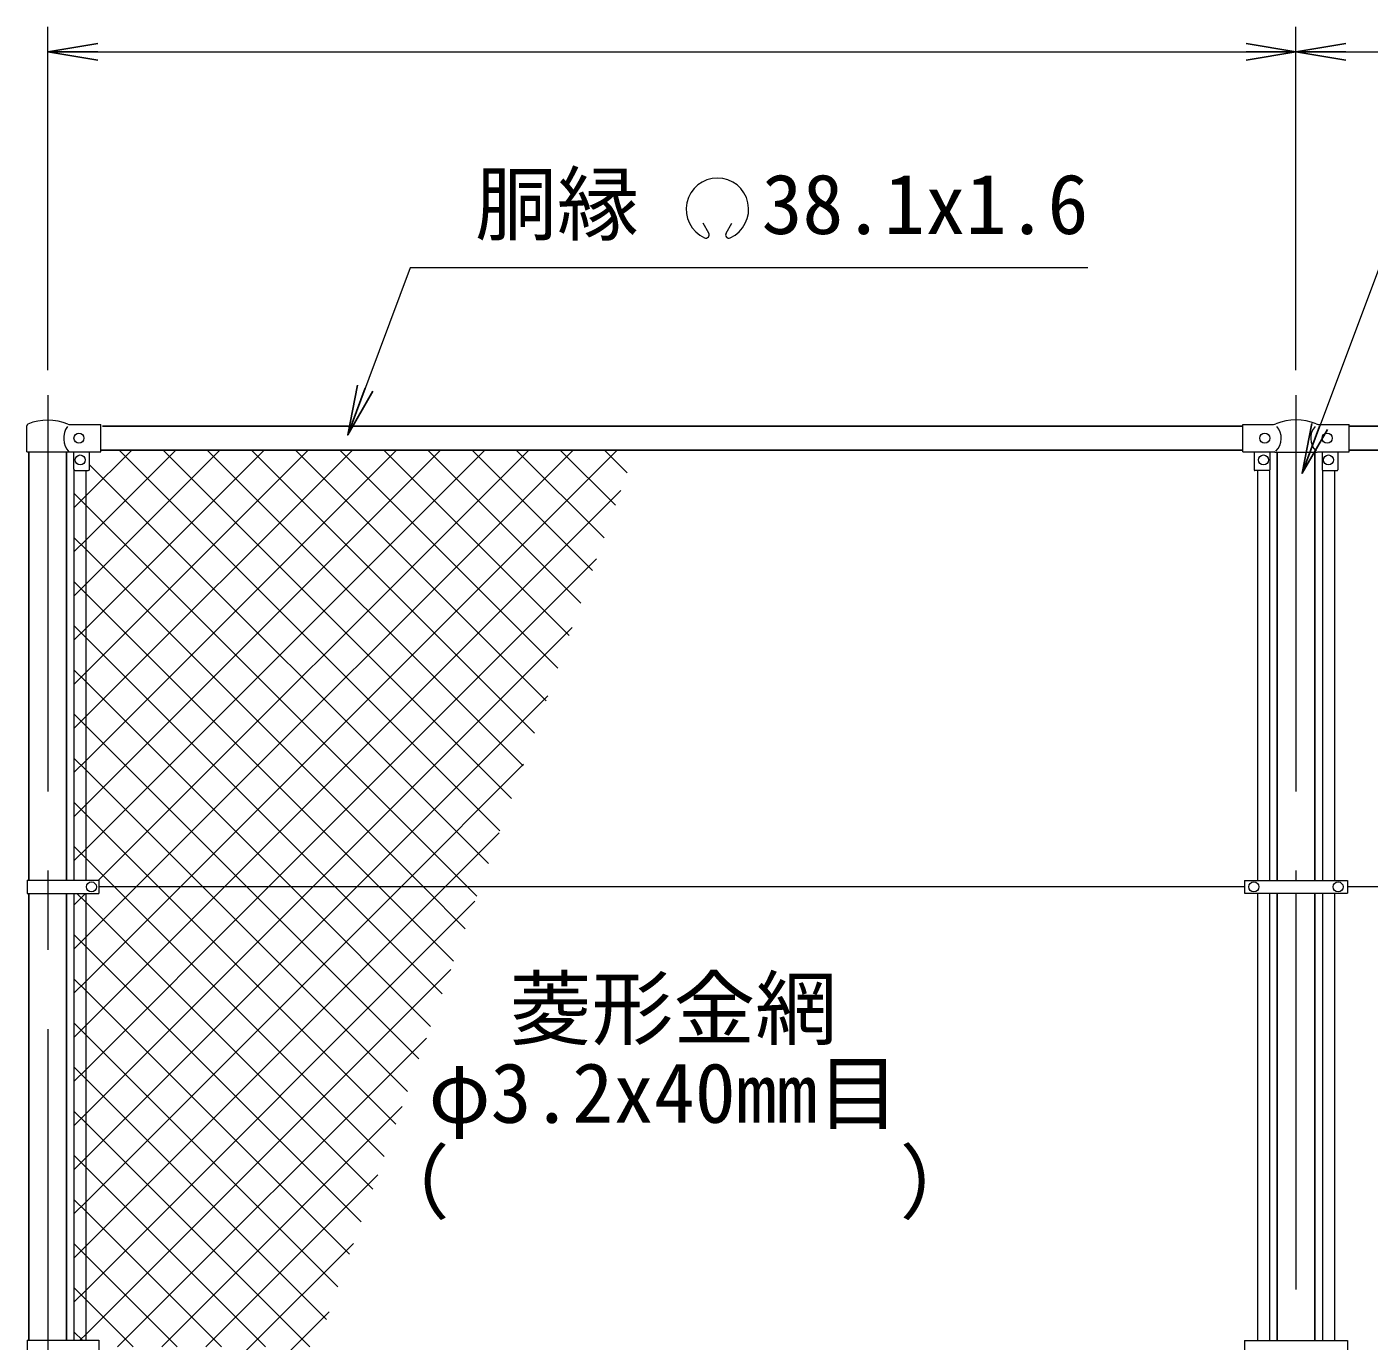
# Model space of a CAD drawing. Units: millimetres, scale not verified. Extents: x -8400 to 8400, y -5940 to 5940.
# Drawn here: x -6428 to -4277, y 1784 to 3890 of the extents above; entities that cross this region are included whole.
import ezdxf
from ezdxf.enums import TextEntityAlignment as Align

# ---------------------------------------------------------------- set-up
doc = ezdxf.new("R2010")
doc.units = ezdxf.units.MM
doc.header["$LTSCALE"] = 20
doc.linetypes.add('USER1', pattern=[50.8, 31.75, -6.35, 6.35, -6.35])
for name, color, linetype, lineweight in [('0-1_D-STR1', 1, 'Continuous', 25), ('0-4_D-BMK', 2, 'USER1', 13), ('0-5_D-STR-DIM', 7, 'Continuous', 13), ('0-8_D-STR3', 3, 'Continuous', 13), ('0-9_D-STR-TXT', 7, 'Continuous', 13), ('0-B_D-STR2', 7, 'Continuous', 13)]:
    doc.layers.add(name, color=color, linetype=linetype, lineweight=lineweight)
doc.layers.add('0-6_0', color=7, linetype='Continuous')
doc.styles.add('ＭＳ ゴシック', font='')
doc.styles.get('ＭＳ ゴシック').set_extended_font_data('MS Gothic')

# ---------------------------------------------------------------- blocks, each defined once
blk = doc.blocks.new('_Open')
at = {"layer": '0-6_0'}
blk.add_line((-20, 3.333), (0, 0), dxfattribs=at)
blk.add_lwpolyline([(-20, -3.333), (0, 0), (-20, 0)], dxfattribs=at)

msp = doc.modelspace()

# ---------------------------------------------------------------- linework, layer by layer
at = {"layer": '0-1_D-STR1'}
for p, q in [((-6306.56, 3250), (-4479.06, 3250)), ((-4309.06, 3250), (-3394.06, 3250)), ((-6424.31, 2522.5), (-6424.31, 3208.8)), ((-6363.81, 2522.5), (-6363.81, 3208.8)), ((-6309.06, 3211.9), (-4479.06, 3211.9)), ((-4424.31, 2522.3), (-4424.31, 3208.5)), ((-4363.81, 2522.3), (-4363.81, 3208.5)), ((-4309.06, 3211.9), (-3394.06, 3211.9)), ((-6424.31, 1785.5), (-6424.31, 2501.5)), ((-6363.81, 1785.5), (-6363.81, 2501.5)), ((-4424.31, 1785.3), (-4424.31, 2501.7)), ((-4363.81, 1785.3), (-4363.81, 2501.7))]:
    msp.add_line(p, q, dxfattribs=at)
at = {"layer": '0-4_D-BMK'}
for p, q in [((-6394.06, 3300), (-6394.06, -3460)), ((-4394.06, 3300), (-4394.06, 2522.3)), ((-6394.06, 2526.53), (-6394.06, 2485.75)), ((-4394.06, 2501.7), (-4394.06, -3460)), ((-6394.06, 1789.53), (-6394.06, 1748.75))]:
    msp.add_line(p, q, dxfattribs=at)
at = {"layer": '0-5_D-STR-DIM'}
for p, q in [((-6394.06, 3340), (-6394.06, 3890)), ((-4394.06, 3340), (-4394.06, 3890)), ((-4394.06, 3340), (-4394.06, 3890)), ((-6314.06, 3850), (-4474.06, 3850)), ((-4314.06, 3850), (-3474.06, 3850))]:
    msp.add_line(p, q, dxfattribs=at)
at = {"layer": '0-8_D-STR3'}
for p, q in [((-6427.56, 3208.8), (-6427.56, 3250.88)), ((-6359.09, 3252.7), (-6309.06, 3252.7)), ((-6309.06, 3209.3), (-6309.06, 3252.7)), ((-4479.06, 3253), (-4429.84, 3253)), ((-4479.06, 3209), (-4479.06, 3253)), ((-4358.29, 3253), (-4309.06, 3253)), ((-4309.06, 3209), (-4309.06, 3253)), ((-6427.56, 3208.8), (-6360.56, 3208.8)), ((-6360.56, 3208.8), (-6359.06, 3209.3)), ((-6359.06, 3209.3), (-6309.06, 3209.3)), ((-6352.06, 3181.3), (-6352.06, 3209.3)), ((-6327.06, 3181.3), (-6327.06, 3209.3)), ((-4479.06, 3209), (-4428.86, 3209)), ((-4461.06, 3209), (-4461.06, 3180)), ((-4436.06, 3209), (-4436.06, 3180)), ((-4427.86, 3208.5), (-4428.86, 3209)), ((-4427.86, 3208.5), (-4360.26, 3208.5)), ((-4360.26, 3208.5), (-4359.26, 3209)), ((-4359.26, 3209), (-4309.06, 3209)), ((-4352.06, 3209), (-4352.06, 3180)), ((-4327.06, 3209), (-4327.06, 3180)), ((-6351.56, 2522.5), (-6351.56, 3179.98)), ((-6350.06, 3179.3), (-6329.06, 3179.3)), ((-6332.56, 2522.5), (-6332.56, 3179.3)), ((-4437.06, 3179), (-4460.06, 3179)), ((-4455.56, 3179), (-4455.56, 2522.3)), ((-4436.56, 3179.13), (-4436.56, 2522.3)), ((-4351.56, 3179.13), (-4351.56, 2522.3)), ((-4351.06, 3179), (-4328.06, 3179)), ((-4332.56, 3179), (-4332.56, 2522.3)), ((-6426.86, 2522.5), (-6426.86, 2501.5)), ((-6426.86, 2522.5), (-6312.06, 2522.5)), ((-6312.06, 2522.5), (-6312.06, 2501.5)), ((-4476.56, 2522.3), (-4311.56, 2522.3)), ((-4476.56, 2522.3), (-4476.56, 2501.7)), ((-4311.56, 2522.3), (-4311.56, 2501.7)), ((-6426.86, 2501.5), (-6312.06, 2501.5)), ((-6351.56, 1785.5), (-6351.56, 2501.5)), ((-6332.56, 1785.5), (-6332.56, 2501.5)), ((-4476.56, 2512), (-6312.06, 2512)), ((-4476.56, 2501.7), (-4311.56, 2501.7)), ((-4455.56, 2501.7), (-4455.56, 1785.3)), ((-4436.56, 2501.7), (-4436.56, 1785.3)), ((-4351.56, 2501.7), (-4351.56, 1785.3)), ((-4332.56, 2501.7), (-4332.56, 1785.3)), ((-3394.06, 2512), (-4311.56, 2512)), ((-6426.86, 1785.5), (-6426.86, 1764.5)), ((-6426.86, 1785.5), (-6312.06, 1785.5)), ((-6312.06, 1785.5), (-6312.06, 1764.5)), ((-4476.56, 1785.3), (-4311.56, 1785.3)), ((-4476.56, 1785.3), (-4476.56, 1764.7)), ((-4311.56, 1785.3), (-4311.56, 1764.7))]:
    msp.add_line(p, q, dxfattribs=at)
for centre in [(-6344.06, 3231), (-4444.06, 3231), (-4344.06, 3231), (-6342.06, 3196), (-4446.06, 3196), (-4342.06, 3196), (-6324.06, 2512), (-4461.56, 2512), (-4326.56, 2512)]:
    msp.add_circle(centre, 8, dxfattribs=at)
for centre, radius, start, end in [((-6424.56, 3250.88), 3, 116.57497, 180), ((-6394.11, 3176.97), 82.93, 67.08235, 112.54718), ((-6334.96, 3231), 33.56, 145.68676, 221.15827), ((-6359.09, 3258.7), 6, 242.98608, 270), ((-4429.84, 3261), 8, 270, 296.9114), ((-4446.45, 3231), 28.8, 314.1684, 41.01552), ((-4394.06, 3177.54), 82.82, 67.15338, 112.84662), ((-4341.68, 3231), 28.8, 138.98448, 225.8316), ((-4358.29, 3261), 8, 243.0886, 270), ((-6350.06, 3181.3), 2, 180, 270), ((-6329.06, 3181.3), 2, 270, 0), ((-4460.06, 3180), 1, 180, 270), ((-4437.06, 3180), 1, 270, 0), ((-4351.06, 3180), 1, 180, 270), ((-4328.06, 3180), 1, 270, 0)]:
    msp.add_arc(centre, radius, start, end, dxfattribs=at)
at = {"layer": '0-9_D-STR-TXT'}
for p, q in [((-5334.93, 3559.56), (-5344.14, 3575.52)), ((-5307.19, 3559.56), (-5297.97, 3575.52))]:
    msp.add_line(p, q, dxfattribs=at)
for points in [[(-4727.36, 3504.03), (-5813.14, 3504.03), (-5912.8, 3237.95)], [(-3191.5, 3504.03), (-4260.86, 3504.03), (-4383.53, 3176.54)]]:
    msp.add_lwpolyline(points, dxfattribs=at)
for centre, radius, start, end in [((-5321.06, 3597.7), 50.01, 294.32478, 245.67522), ((-5339.49, 3556.8), 5.26, 245.67522, 30), ((-5302.63, 3556.8), 5.26, 150, 294.32478)]:
    msp.add_arc(centre, radius, start, end, dxfattribs=at)
at = {"layer": '0-B_D-STR2'}
for p, q in [((-6332.56, 3138.84), (-6259.5, 3211.9)), ((-6332.56, 3068.13), (-6188.79, 3211.9)), ((-6332.56, 2997.42), (-6118.08, 3211.9)), ((-6332.56, 2926.7), (-6047.37, 3211.9)), ((-6332.56, 2855.99), (-5976.66, 3211.9)), ((-6332.56, 2785.28), (-5905.95, 3211.9)), ((-6332.56, 2714.57), (-5835.24, 3211.9)), ((-6332.56, 2643.86), (-5764.53, 3211.9)), ((-6332.56, 2573.15), (-5693.82, 3211.9)), ((-6312.5, 2522.5), (-5623.1, 3211.9)), ((-5669.56, 2601.58), (-6279.87, 3211.9)), ((-6252.29, 2512), (-5552.39, 3211.9)), ((-5651.02, 2653.76), (-6209.16, 3211.9)), ((-6181.58, 2512), (-5481.68, 3211.9)), ((-5632.49, 2705.94), (-6138.45, 3211.9)), ((-5613.96, 2758.12), (-6067.74, 3211.9)), ((-5595.43, 2810.3), (-5997.03, 3211.9)), ((-5576.9, 2862.47), (-5926.32, 3211.9)), ((-5558.36, 2914.65), (-5855.61, 3211.9)), ((-5539.83, 2966.83), (-5784.9, 3211.9)), ((-5521.3, 3019.01), (-5714.19, 3211.9)), ((-5502.77, 3071.19), (-5643.48, 3211.9)), ((-5484.23, 3123.37), (-5572.77, 3211.9)), ((-5465.7, 3175.55), (-5502.06, 3211.9)), ((-5688.09, 2549.4), (-6327.06, 3188.38)), ((-6332.56, 3123.17), (-6351.56, 3142.17)), ((-6110.87, 2512), (-5475.82, 3147.05)), ((-6351.56, 3119.84), (-6332.56, 3138.84)), ((-5721.4, 2512), (-6332.56, 3123.17)), ((-6332.56, 3052.46), (-6351.56, 3071.46)), ((-6351.56, 3049.13), (-6332.56, 3068.13)), ((-5792.11, 2512), (-6332.56, 3052.46)), ((-6040.16, 2512), (-5514.77, 3037.39)), ((-6332.56, 2981.75), (-6351.56, 3000.75)), ((-6351.56, 2978.42), (-6332.56, 2997.42)), ((-5862.82, 2512), (-6332.56, 2981.75)), ((-6332.56, 2911.04), (-6351.56, 2930.04)), ((-6351.56, 2907.7), (-6332.56, 2926.7)), ((-5969.45, 2512), (-5553.72, 2927.73)), ((-5933.53, 2512), (-6332.56, 2911.04)), ((-6332.56, 2840.33), (-6351.56, 2859.33)), ((-6351.56, 2836.99), (-6332.56, 2855.99)), ((-6004.24, 2512), (-6332.56, 2840.33)), ((-5898.74, 2512), (-5592.66, 2818.08)), ((-6332.56, 2769.61), (-6351.56, 2788.61)), ((-6351.56, 2766.28), (-6332.56, 2785.28)), ((-6074.95, 2512), (-6332.56, 2769.61)), ((-6332.56, 2698.9), (-6351.56, 2717.9)), ((-6351.56, 2695.57), (-6332.56, 2714.57)), ((-6145.66, 2512), (-6332.56, 2698.9)), ((-5828.03, 2512), (-5631.61, 2708.42)), ((-6332.56, 2628.19), (-6351.56, 2647.19)), ((-6351.56, 2624.86), (-6332.56, 2643.86)), ((-6216.37, 2512), (-6332.56, 2628.19)), ((-5757.32, 2512), (-5670.56, 2598.76)), ((-6332.56, 2557.48), (-6351.56, 2576.48)), ((-6351.56, 2554.15), (-6332.56, 2573.15)), ((-6287.08, 2512), (-6332.56, 2557.48)), ((-6351.56, 2483.44), (-6333.5, 2501.5)), ((-6332.56, 2431.73), (-6252.29, 2512)), ((-6332.56, 2361.02), (-6181.58, 2512)), ((-6332.56, 2290.31), (-6110.87, 2512)), ((-6332.56, 2219.6), (-6040.16, 2512)), ((-6332.56, 2148.89), (-5969.45, 2512)), ((-6332.56, 2078.18), (-5898.74, 2512)), ((-6332.56, 2007.47), (-5828.03, 2512)), ((-6332.56, 1936.76), (-5757.32, 2512)), ((-5854.88, 2079.8), (-6287.08, 2512)), ((-5836.35, 2131.98), (-6216.37, 2512)), ((-5817.81, 2184.15), (-6145.66, 2512)), ((-5799.28, 2236.33), (-6074.95, 2512)), ((-5780.75, 2288.51), (-6004.24, 2512)), ((-5762.22, 2340.69), (-5933.53, 2512)), ((-5743.69, 2392.87), (-5862.82, 2512)), ((-5725.15, 2445.05), (-5792.11, 2512)), ((-5706.62, 2497.23), (-5721.4, 2512)), ((-6332.56, 2416.06), (-6351.56, 2435.06)), ((-6351.56, 2412.73), (-6332.56, 2431.73)), ((-5891.94, 1975.44), (-6332.56, 2416.06)), ((-6332.56, 2345.35), (-6351.56, 2364.35)), ((-6351.56, 2342.02), (-6332.56, 2361.02)), ((-5910.48, 1923.26), (-6332.56, 2345.35)), ((-6332.56, 2274.64), (-6351.56, 2293.64)), ((-6351.56, 2271.31), (-6332.56, 2290.31)), ((-5929.01, 1871.08), (-6332.56, 2274.64)), ((-6282.19, 1775), (-5787.4, 2269.79)), ((-6332.56, 2203.93), (-6351.56, 2222.93)), ((-6351.56, 2200.6), (-6332.56, 2219.6)), ((-5947.54, 1818.91), (-6332.56, 2203.93)), ((-6332.56, 2133.22), (-6351.56, 2152.22)), ((-6211.48, 1775), (-5826.35, 2160.13)), ((-6351.56, 2129.89), (-6332.56, 2148.89)), ((-5974.35, 1775), (-6332.56, 2133.22)), ((-6332.56, 2062.51), (-6351.56, 2081.51)), ((-6351.56, 2059.18), (-6332.56, 2078.18)), ((-6045.06, 1775), (-6332.56, 2062.51)), ((-6140.77, 1775), (-5865.29, 2050.47)), ((-6332.56, 1991.8), (-6351.56, 2010.8)), ((-6351.56, 1988.47), (-6332.56, 2007.47)), ((-6115.77, 1775), (-6332.56, 1991.8)), ((-6332.56, 1921.09), (-6351.56, 1940.09)), ((-6351.56, 1917.76), (-6332.56, 1936.76)), ((-6186.48, 1775), (-6332.56, 1921.09)), ((-6332.56, 1850.38), (-6351.56, 1869.38)), ((-6257.19, 1775), (-6332.56, 1850.38)), ((-6338.4, 1785.5), (-6351.56, 1798.67))]:
    msp.add_line(p, q, dxfattribs=at)
for points in [[(-5873.41, 2027.62), (-6332.56, 2486.77), (-6347.29, 2501.5)], [(-6351.56, 1847.04), (-6332.56, 1866.04), (-5709.51, 2489.1)], [(-6342.4, 1785.5), (-6332.56, 1795.33), (-5748.45, 2379.44)], [(-6292.6, 1552.46), (-6070.06, 1775), (-5904.24, 1940.81)], [(-6351.56, 1422.78), (-6269.26, 1505.08), (-6266.49, 1507.86), (-6249.74, 1524.61), (-5999.34, 1775), (-5943.19, 1831.16)]]:
    msp.add_lwpolyline(points, dxfattribs=at)

# ---------------------------------------------------------------- block references
at = {"layer": '0-5_D-STR-DIM', "xscale": 4, "yscale": 4, "rotation": 180}
for p in [(-6394.06, 3850), (-4394.06, 3850)]:
    msp.add_blockref('_Open', p, dxfattribs=at)
at = {"layer": '0-5_D-STR-DIM', "xscale": 4, "yscale": 4}
msp.add_blockref('_Open', (-4394.06, 3850), dxfattribs=at)
at = {"layer": '0-9_D-STR-TXT', "xscale": 4, "yscale": 4, "rotation": 249.46512}
for p in [(-5913.5, 3236.08), (-4384.23, 3174.66)]:
    msp.add_blockref('_Open', p, dxfattribs=at)

# ---------------------------------------------------------------- texts
at = {"layer": '0-9_D-STR-TXT', "style": 'ＭＳ ゴシック'}
for s, p in [('胴縁 \u300038.1x1.6', (-5709.26, 3529.2)), ('菱形金網', (-5653.96, 2240.3)), ('φ3.2x40mm目', (-5783.91, 2105.12)), ('（\u3000\u3000   \u3000\u3000）', (-5881.37, 1961.82))]:
    msp.add_text(s, height=96.19, dxfattribs=at).set_placement(p, align=Align.BOTTOM_LEFT)

doc.saveas('drawing.dxf')
